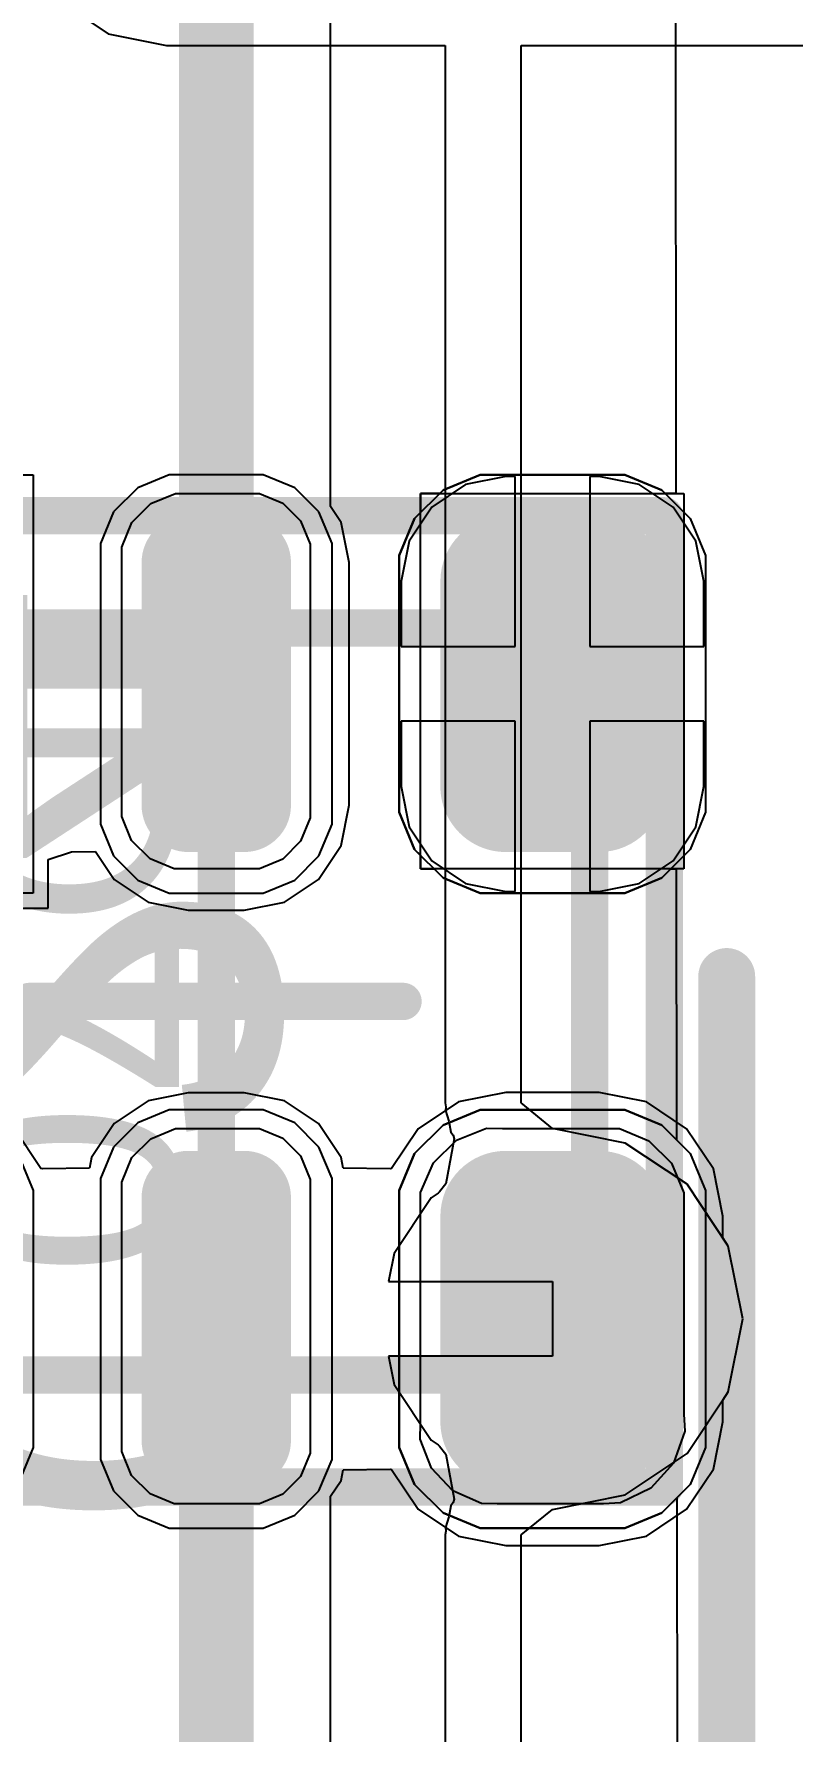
# Model space of a CAD drawing. Header units: inches. Extents: x -27 to 142, y -1 to 42.
# Drawn here: x 92.345 to 94.375, y 10.38 to 14.923 of the extents above; entities that cross this region are included whole.
import ezdxf

# ---------------------------------------------------------------- set-up
doc = ezdxf.new("R2010")
doc.units = ezdxf.units.IN
for name, color, linetype in [('Bottom Layer', 5, 'Continuous'), ('Bottom Overlay', 54, 'Continuous'), ('Mechanical 13', 56, 'Continuous'), ('Mechanical 15', 56, 'Continuous'), ('Top Layer', 1, 'Continuous'), ('Top Overlay', 2, 'Continuous'), ('Top Paste', 8, 'Continuous'), ('Top Solder', 216, 'Continuous'), ('Via Holes', 16, 'Continuous')]:
    doc.layers.add(name, color=color, linetype=linetype)
doc.styles.add('Arial', font='', dxfattribs={"height": 0.2})
doc.styles.get('Arial').set_extended_font_data('Arial')

# ---------------------------------------------------------------- blocks, each defined once
blk = doc.blocks.new('JS102011SAQN_B_764')
at = {"layer": 'Bottom Overlay'}
blk.add_lwpolyline([(4.5, 1.8, 0.1524, 0.1524, 0), (4.5, -1.8, 0.1524, 0.1524, 0)], format="xyseb", dxfattribs=at)
blk.add_lwpolyline([(4.4619, -1.8, 0.0762, 0.0762, 1), (4.5381, -1.8, 0.0762, 0.0762, 1)], format="xyseb", close=True, dxfattribs=at)
blk = doc.blocks.new('APA_RGB_LED_2020_842')
at = {"layer": 'Top Layer'}
h = blk.add_hatch(color=1, dxfattribs=at)
edge = h.paths.add_edge_path()
edge.add_arc((-1.125, 1.025), 0.125, 90, 180)
edge.add_line((-1.25, 1.025), (-1.25, 0.775))
edge.add_arc((-1.125, 0.775), 0.125, 180, 270)
edge.add_line((-1.125, 0.65), (-0.575, 0.65))
edge.add_arc((-0.575, 0.775), 0.125, 270, 360)
edge.add_line((-0.45, 0.775), (-0.45, 1.025))
edge.add_arc((-0.575, 1.025), 0.125, 0, 90)
edge.add_line((-0.575, 1.15), (-1.125, 1.15))
h = blk.add_hatch(color=1, dxfattribs=at)
edge = h.paths.add_edge_path()
edge.add_arc((0.575, 1.025), 0.125, 90, 180)
edge.add_line((0.45, 1.025), (0.45, 0.775))
edge.add_arc((0.575, 0.775), 0.125, 180, 270)
edge.add_line((0.575, 0.65), (1.125, 0.65))
edge.add_arc((1.125, 0.775), 0.125, 270, 360)
edge.add_line((1.25, 0.775), (1.25, 1.025))
edge.add_arc((1.125, 1.025), 0.125, 0, 90)
edge.add_line((1.125, 1.15), (0.575, 1.15))
h = blk.add_hatch(color=1, dxfattribs=at)
edge = h.paths.add_edge_path()
edge.add_arc((-1.175, 0.075), 0.075, 90, 180)
edge.add_line((-1.25, 0.075), (-1.25, -0.075))
edge.add_arc((-1.175, -0.075), 0.075, 180, 270)
edge.add_line((-1.175, -0.15), (-0.525, -0.15))
edge.add_arc((-0.525, -0.075), 0.075, 270, 360)
edge.add_line((-0.45, -0.075), (-0.45, 0.075))
edge.add_arc((-0.525, 0.075), 0.075, 0, 90)
edge.add_line((-0.525, 0.15), (-1.175, 0.15))
h = blk.add_hatch(color=1, dxfattribs=at)
edge = h.paths.add_edge_path()
edge.add_arc((0.525, 0.075), 0.075, 90, 180)
edge.add_line((0.45, 0.075), (0.45, -0.075))
edge.add_arc((0.525, -0.075), 0.075, 180, 270)
edge.add_line((0.525, -0.15), (1.175, -0.15))
edge.add_arc((1.175, -0.075), 0.075, 270, 360)
edge.add_line((1.25, -0.075), (1.25, 0.075))
edge.add_arc((1.175, 0.075), 0.075, 0, 90)
edge.add_line((1.175, 0.15), (0.525, 0.15))
blk.add_hatch(color=1, dxfattribs=at).paths.add_polyline_path([(-1.25, -0.65), (-0.45, -0.65), (-0.45, -1.15), (-1.25, -1.15)])
h = blk.add_hatch(color=1, dxfattribs=at)
edge = h.paths.add_edge_path()
edge.add_arc((0.575, -0.775), 0.125, 90, 180)
edge.add_line((0.45, -0.775), (0.45, -1.025))
edge.add_arc((0.575, -1.025), 0.125, 180, 270)
edge.add_line((0.575, -1.15), (1.125, -1.15))
edge.add_arc((1.125, -1.025), 0.125, 270, 360)
edge.add_line((1.25, -1.025), (1.25, -0.775))
edge.add_arc((1.125, -0.775), 0.125, 0, 90)
edge.add_line((1.125, -0.65), (0.575, -0.65))
at = {"layer": 'Top Paste'}
h = blk.add_hatch(color=8, dxfattribs=at)
edge = h.paths.add_edge_path()
edge.add_arc((-1.125, 1.025), 0.125, 90, 180)
edge.add_line((-1.25, 1.025), (-1.25, 0.775))
edge.add_arc((-1.125, 0.775), 0.125, 180, 270)
edge.add_line((-1.125, 0.65), (-0.575, 0.65))
edge.add_arc((-0.575, 0.775), 0.125, 270, 360)
edge.add_line((-0.45, 0.775), (-0.45, 1.025))
edge.add_arc((-0.575, 1.025), 0.125, 0, 90)
edge.add_line((-0.575, 1.15), (-1.125, 1.15))
h = blk.add_hatch(color=8, dxfattribs=at)
edge = h.paths.add_edge_path()
edge.add_arc((0.575, 1.025), 0.125, 90, 180)
edge.add_line((0.45, 1.025), (0.45, 0.775))
edge.add_arc((0.575, 0.775), 0.125, 180, 270)
edge.add_line((0.575, 0.65), (1.125, 0.65))
edge.add_arc((1.125, 0.775), 0.125, 270, 360)
edge.add_line((1.25, 0.775), (1.25, 1.025))
edge.add_arc((1.125, 1.025), 0.125, 0, 90)
edge.add_line((1.125, 1.15), (0.575, 1.15))
h = blk.add_hatch(color=8, dxfattribs=at)
edge = h.paths.add_edge_path()
edge.add_arc((-1.175, 0.075), 0.075, 90, 180)
edge.add_line((-1.25, 0.075), (-1.25, -0.075))
edge.add_arc((-1.175, -0.075), 0.075, 180, 270)
edge.add_line((-1.175, -0.15), (-0.525, -0.15))
edge.add_arc((-0.525, -0.075), 0.075, 270, 360)
edge.add_line((-0.45, -0.075), (-0.45, 0.075))
edge.add_arc((-0.525, 0.075), 0.075, 0, 90)
edge.add_line((-0.525, 0.15), (-1.175, 0.15))
h = blk.add_hatch(color=8, dxfattribs=at)
edge = h.paths.add_edge_path()
edge.add_arc((0.525, 0.075), 0.075, 90, 180)
edge.add_line((0.45, 0.075), (0.45, -0.075))
edge.add_arc((0.525, -0.075), 0.075, 180, 270)
edge.add_line((0.525, -0.15), (1.175, -0.15))
edge.add_arc((1.175, -0.075), 0.075, 270, 360)
edge.add_line((1.25, -0.075), (1.25, 0.075))
edge.add_arc((1.175, 0.075), 0.075, 0, 90)
edge.add_line((1.175, 0.15), (0.525, 0.15))
blk.add_hatch(color=8, dxfattribs=at).paths.add_polyline_path([(-1.25, -0.65), (-0.45, -0.65), (-0.45, -1.15), (-1.25, -1.15)])
h = blk.add_hatch(color=8, dxfattribs=at)
edge = h.paths.add_edge_path()
edge.add_arc((0.575, -0.775), 0.125, 90, 180)
edge.add_line((0.45, -0.775), (0.45, -1.025))
edge.add_arc((0.575, -1.025), 0.125, 180, 270)
edge.add_line((0.575, -1.15), (1.125, -1.15))
edge.add_arc((1.125, -1.025), 0.125, 270, 360)
edge.add_line((1.25, -1.025), (1.25, -0.775))
edge.add_arc((1.125, -0.775), 0.125, 0, 90)
edge.add_line((1.125, -0.65), (0.575, -0.65))
at = {"layer": 'Top Solder'}
h = blk.add_hatch(color=216, dxfattribs=at)
edge = h.paths.add_edge_path()
edge.add_arc((-1.125, 1.025), 0.175, 90, 180)
edge.add_line((-1.3, 1.025), (-1.3, 0.775))
edge.add_arc((-1.125, 0.775), 0.175, 180, 270)
edge.add_line((-1.125, 0.6), (-0.575, 0.6))
edge.add_arc((-0.575, 0.775), 0.175, 270, 360)
edge.add_line((-0.4, 0.775), (-0.4, 1.025))
edge.add_arc((-0.575, 1.025), 0.175, 0, 90)
edge.add_line((-0.575, 1.2), (-1.125, 1.2))
h = blk.add_hatch(color=216, dxfattribs=at)
edge = h.paths.add_edge_path()
edge.add_arc((0.575, 1.025), 0.175, 90, 180)
edge.add_line((0.4, 1.025), (0.4, 0.775))
edge.add_arc((0.575, 0.775), 0.175, 180, 270)
edge.add_line((0.575, 0.6), (1.125, 0.6))
edge.add_arc((1.125, 0.775), 0.175, 270, 360)
edge.add_line((1.3, 0.775), (1.3, 1.025))
edge.add_arc((1.125, 1.025), 0.175, 0, 90)
edge.add_line((1.125, 1.2), (0.575, 1.2))
h = blk.add_hatch(color=216, dxfattribs=at)
edge = h.paths.add_edge_path()
edge.add_arc((-1.175, 0.075), 0.125, 90, 180)
edge.add_line((-1.3, 0.075), (-1.3, -0.075))
edge.add_arc((-1.175, -0.075), 0.125, 180, 270)
edge.add_line((-1.175, -0.2), (-0.525, -0.2))
edge.add_arc((-0.525, -0.075), 0.125, 270, 360)
edge.add_line((-0.4, -0.075), (-0.4, 0.075))
edge.add_arc((-0.525, 0.075), 0.125, 0, 90)
edge.add_line((-0.525, 0.2), (-1.175, 0.2))
h = blk.add_hatch(color=216, dxfattribs=at)
edge = h.paths.add_edge_path()
edge.add_arc((0.525, 0.075), 0.125, 90, 180)
edge.add_line((0.4, 0.075), (0.4, -0.075))
edge.add_arc((0.525, -0.075), 0.125, 180, 270)
edge.add_line((0.525, -0.2), (1.175, -0.2))
edge.add_arc((1.175, -0.075), 0.125, 270, 360)
edge.add_line((1.3, -0.075), (1.3, 0.075))
edge.add_arc((1.175, 0.075), 0.125, 0, 90)
edge.add_line((1.175, 0.2), (0.525, 0.2))
blk.add_hatch(color=216, dxfattribs=at).paths.add_polyline_path([(-1.3, -0.6), (-0.4, -0.6), (-0.4, -1.2), (-1.3, -1.2)])
h = blk.add_hatch(color=216, dxfattribs=at)
edge = h.paths.add_edge_path()
edge.add_arc((0.575, -0.775), 0.175, 90, 180)
edge.add_line((0.4, -0.775), (0.4, -1.025))
edge.add_arc((0.575, -1.025), 0.175, 180, 270)
edge.add_line((0.575, -1.2), (1.125, -1.2))
edge.add_arc((1.125, -1.025), 0.175, 270, 360)
edge.add_line((1.3, -1.025), (1.3, -0.775))
edge.add_arc((1.125, -0.775), 0.175, 0, 90)
edge.add_line((1.125, -0.6), (0.575, -0.6))
at = {"layer": 'Mechanical 13'}
for points in [[(1, 1, 0.1, 0.1, 0), (-1, 1, 0.1, 0.1, 0)], [(-1, -1, 0.1, 0.1, 0), (-1, 1, 0.1, 0.1, 0)], [(1, -1, 0.1, 0.1, 0), (1, 1, 0.1, 0.1, 0)], [(1, -1, 0.1, 0.1, 0), (-1, -1, 0.1, 0.1, 0)]]:
    blk.add_lwpolyline(points, format="xyseb", dxfattribs=at)
for points in [[(-1.025, 1, 0.05, 0.05, 1), (-0.975, 1, 0.05, 0.05, 1)], [(-1.025, 1, 0.05, 0.05, 1), (-0.975, 1, 0.05, 0.05, 1)], [(0.975, 1, 0.05, 0.05, 1), (1.025, 1, 0.05, 0.05, 1)], [(0.975, 1, 0.05, 0.05, 1), (1.025, 1, 0.05, 0.05, 1)], [(-1.025, -1, 0.05, 0.05, 1), (-0.975, -1, 0.05, 0.05, 1)], [(-1.025, -1, 0.05, 0.05, 1), (-0.975, -1, 0.05, 0.05, 1)], [(0.975, -1, 0.05, 0.05, 1), (1.025, -1, 0.05, 0.05, 1)], [(0.975, -1, 0.05, 0.05, 1), (1.025, -1, 0.05, 0.05, 1)]]:
    blk.add_lwpolyline(points, format="xyseb", close=True, dxfattribs=at)
at = {"layer": 'Mechanical 15'}
for points in [[(-1.3, -1.2, 0.1, 0.1, 0), (-1.3, 1.2, 0.1, 0.1, 0)], [(1.3, 1.2, 0.1, 0.1, 0), (-1.3, 1.2, 0.1, 0.1, 0)], [(1.3, -1.2, 0.1, 0.1, 0), (1.3, 1.2, 0.1, 0.1, 0)], [(0, -0.5, 0.1, 0.1, 0), (0, 0.5, 0.1, 0.1, 0)], [(0.5, 0, 0.1, 0.1, 0), (-0.5, 0, 0.1, 0.1, 0)], [(1.3, -1.2, 0.1, 0.1, 0), (-1.3, -1.2, 0.1, 0.1, 0)]]:
    blk.add_lwpolyline(points, format="xyseb", dxfattribs=at)
for points in [[(-1.325, 1.2, 0.05, 0.05, 1), (-1.275, 1.2, 0.05, 0.05, 1)], [(-1.325, 1.2, 0.05, 0.05, 1), (-1.275, 1.2, 0.05, 0.05, 1)], [(1.275, 1.2, 0.05, 0.05, 1), (1.325, 1.2, 0.05, 0.05, 1)], [(1.275, 1.2, 0.05, 0.05, 1), (1.325, 1.2, 0.05, 0.05, 1)], [(-0.025, 0.5, 0.05, 0.05, 1), (0.025, 0.5, 0.05, 0.05, 1)], [(-0.525, 0, 0.05, 0.05, 1), (-0.475, 0, 0.05, 0.05, 1)], [(0.475, 0, 0.05, 0.05, 1), (0.525, 0, 0.05, 0.05, 1)], [(-0.025, -0.5, 0.05, 0.05, 1), (0.025, -0.5, 0.05, 0.05, 1)], [(-1.325, -1.2, 0.05, 0.05, 1), (-1.275, -1.2, 0.05, 0.05, 1)], [(-1.325, -1.2, 0.05, 0.05, 1), (-1.275, -1.2, 0.05, 0.05, 1)], [(1.275, -1.2, 0.05, 0.05, 1), (1.325, -1.2, 0.05, 0.05, 1)], [(1.275, -1.2, 0.05, 0.05, 1), (1.325, -1.2, 0.05, 0.05, 1)]]:
    blk.add_lwpolyline(points, format="xyseb", close=True, dxfattribs=at)
at = {"layer": 'Top Overlay'}
for p, q in [((-1.2929, 1.2689), (-1.1937, 1.31)), ((-1.1937, 1.31), (-1.14, 1.31)), ((-1.14, 1.31), (-1.14, 1.31)), ((-1.14, 1.31), (-0.56, 1.31)), ((-0.56, 1.31), (-0.5063, 1.31)), ((-0.5063, 1.31), (-0.4071, 1.2689)), ((0.4071, 1.2689), (0.5063, 1.31)), ((0.5063, 1.31), (0.56, 1.31)), ((0.56, 1.31), (0.56, 1.31)), ((0.56, 1.31), (1.14, 1.31)), ((1.14, 1.31), (1.1937, 1.31)), ((1.1937, 1.31), (1.2929, 1.2689)), ((-1.3689, 1.1929), (-1.2929, 1.2689)), ((-0.4071, 1.2689), (-0.3311, 1.1929)), ((0.3311, 1.1929), (0.4071, 1.2689)), ((1.2929, 1.2689), (1.3689, 1.1929)), ((-1.41, 1.0937), (-1.3689, 1.1929)), ((-0.3311, 1.1929), (-0.29, 1.0937)), ((0.29, 1.0937), (0.3311, 1.1929)), ((1.3689, 1.1929), (1.41, 1.0937)), ((-1.41, 1.04), (-1.41, 1.0937)), ((-0.29, 1.0937), (-0.29, 1.04)), ((0.29, 1.04), (0.29, 1.0937)), ((1.41, 1.0937), (1.41, 1.04)), ((-1.41, 0.76), (-1.41, 1.04)), ((-0.29, 1.04), (-0.29, 1.04)), ((-0.29, 1.04), (-0.29, 0.76)), ((0.29, 0.76), (0.29, 1.04)), ((1.41, 1.04), (1.41, 1.04)), ((1.41, 1.04), (1.41, 0.76)), ((-1.41, 0.76), (-1.41, 0.76)), ((-1.41, 0.7063), (-1.41, 0.76)), ((-0.29, 0.76), (-0.29, 0.7063)), ((0.29, 0.76), (0.29, 0.76)), ((0.29, 0.7063), (0.29, 0.76)), ((1.41, 0.76), (1.41, 0.7063)), ((-1.3689, 0.6071), (-1.41, 0.7063)), ((-0.29, 0.7063), (-0.3311, 0.6071)), ((0.3311, 0.6071), (0.29, 0.7063)), ((1.41, 0.7063), (1.3689, 0.6071)), ((-1.2929, 0.5311), (-1.3689, 0.6071)), ((-0.3311, 0.6071), (-0.4071, 0.5311)), ((0.4071, 0.5311), (0.3311, 0.6071)), ((1.3689, 0.6071), (1.2929, 0.5311)), ((-1.1937, 0.49), (-1.2929, 0.5311)), ((-0.4071, 0.5311), (-0.5063, 0.49)), ((0.5063, 0.49), (0.4071, 0.5311)), ((1.2929, 0.5311), (1.1937, 0.49)), ((-1.14, 0.49), (-1.1937, 0.49)), ((-0.56, 0.49), (-1.14, 0.49)), ((-0.5063, 0.49), (-0.56, 0.49)), ((-0.56, 0.49), (-0.56, 0.49)), ((0.56, 0.49), (0.5063, 0.49)), ((1.14, 0.49), (0.56, 0.49)), ((1.1937, 0.49), (1.14, 0.49)), ((1.14, 0.49), (1.14, 0.49)), ((-1.3103, 0.275), (-1.375, 0.2103)), ((-1.2258, 0.31), (-1.3103, 0.275)), ((-1.18, 0.31), (-1.2258, 0.31)), ((-0.52, 0.31), (-1.18, 0.31)), ((-0.4742, 0.31), (-0.52, 0.31)), ((-0.52, 0.31), (-0.52, 0.31)), ((-0.3897, 0.275), (-0.4742, 0.31)), ((-0.325, 0.2103), (-0.3897, 0.275)), ((0.3897, 0.275), (0.325, 0.2103)), ((0.4743, 0.31), (0.3897, 0.275)), ((0.52, 0.31), (0.4743, 0.31)), ((1.18, 0.31), (0.52, 0.31)), ((1.2258, 0.31), (1.18, 0.31)), ((1.18, 0.31), (1.18, 0.31)), ((1.3103, 0.275), (1.2258, 0.31)), ((1.375, 0.2103), (1.3103, 0.275)), ((-1.375, 0.2103), (-1.41, 0.1257)), ((-0.29, 0.1257), (-0.325, 0.2103)), ((0.325, 0.2103), (0.29, 0.1257)), ((1.41, 0.1257), (1.375, 0.2103)), ((-1.41, 0.1257), (-1.41, 0.08)), ((-0.29, 0.08), (-0.29, 0.1257)), ((0.29, 0.1257), (0.29, 0.08)), ((1.41, 0.08), (1.41, 0.1257)), ((-1.41, 0.08), (-1.41, -0.08)), ((-1.41, 0.08), (-1.41, 0.08)), ((-0.29, -0.08), (-0.29, 0.08)), ((0.29, 0.08), (0.29, -0.08)), ((0.29, 0.08), (0.29, 0.08)), ((1.41, -0.08), (1.41, 0.08)), ((-1.41, -0.08), (-1.41, -0.1258)), ((-0.29, -0.1258), (-0.29, -0.08)), ((-0.29, -0.08), (-0.29, -0.08)), ((0.29, -0.08), (0.29, -0.1258)), ((1.41, -0.1258), (1.41, -0.08)), ((1.41, -0.08), (1.41, -0.08)), ((-1.41, -0.1258), (-1.375, -0.2103)), ((-0.325, -0.2103), (-0.29, -0.1258)), ((0.29, -0.1258), (0.325, -0.2103)), ((1.375, -0.2103), (1.41, -0.1258)), ((-1.375, -0.2103), (-1.3103, -0.275)), ((-0.3897, -0.275), (-0.325, -0.2103)), ((0.325, -0.2103), (0.3897, -0.275)), ((1.3103, -0.275), (1.375, -0.2103)), ((-1.3103, -0.275), (-1.2258, -0.31)), ((-1.2258, -0.31), (-1.18, -0.31)), ((-1.18, -0.31), (-1.18, -0.31)), ((-1.18, -0.31), (-0.52, -0.31)), ((-0.52, -0.31), (-0.4742, -0.31)), ((-0.4742, -0.31), (-0.3897, -0.275)), ((0.3897, -0.275), (0.4743, -0.31)), ((0.4743, -0.31), (0.52, -0.31)), ((0.52, -0.31), (0.52, -0.31)), ((0.52, -0.31), (1.18, -0.31)), ((1.18, -0.31), (1.2258, -0.31)), ((1.2258, -0.31), (1.3103, -0.275)), ((-1.41, -1.31), (-1.41, -0.49)), ((-1.41, -0.49), (-0.29, -0.49)), ((-0.29, -0.49), (-0.29, -1.31)), ((0.4071, -0.5311), (0.5063, -0.49)), ((0.5063, -0.49), (0.56, -0.49)), ((0.56, -0.49), (0.56, -0.49)), ((0.56, -0.49), (1.14, -0.49)), ((1.14, -0.49), (1.1937, -0.49)), ((1.1937, -0.49), (1.2929, -0.5311)), ((0.3311, -0.6071), (0.4071, -0.5311)), ((1.2929, -0.5311), (1.3689, -0.6071)), ((0.29, -0.7063), (0.3311, -0.6071)), ((1.3689, -0.6071), (1.41, -0.7063)), ((0.29, -0.76), (0.29, -0.7063)), ((1.41, -0.7063), (1.41, -0.76)), ((0.29, -1.04), (0.29, -0.76)), ((1.41, -0.76), (1.41, -0.76)), ((1.41, -0.76), (1.41, -1.04)), ((0.29, -1.04), (0.29, -1.04)), ((0.29, -1.0937), (0.29, -1.04)), ((1.41, -1.04), (1.41, -1.0937)), ((0.3311, -1.1929), (0.29, -1.0937)), ((1.41, -1.0937), (1.3689, -1.1929)), ((0.4071, -1.2689), (0.3311, -1.1929)), ((1.3689, -1.1929), (1.2929, -1.2689)), ((0.5063, -1.31), (0.4071, -1.2689)), ((1.2929, -1.2689), (1.1937, -1.31)), ((-0.29, -1.31), (-1.41, -1.31)), ((0.56, -1.31), (0.5063, -1.31)), ((1.14, -1.31), (0.56, -1.31)), ((1.1937, -1.31), (1.14, -1.31)), ((1.14, -1.31), (1.14, -1.31))]:
    blk.add_line(p, q, dxfattribs=at)
at = {"layer": 'Mechanical 15', "style": 'Arial'}
blk.add_text('D70', height=0.6, dxfattribs=at).set_placement((-0.8, -0.7))

msp = doc.modelspace()

# ---------------------------------------------------------------- hatches: boundary and pattern name
at = {"layer": 'Bottom Layer'}
h = msp.add_hatch(color=5, dxfattribs=at)
edge = h.paths.add_edge_path()
edge.add_arc((93.7333, 11.4833), 0.3, 0, 360)
at = {"layer": 'Top Layer'}
h = msp.add_hatch(color=1, dxfattribs=at)
edge = h.paths.add_edge_path()
edge.add_arc((93.7333, 11.4833), 0.3, 0, 360)
at = {"layer": 'Via Holes'}
h = msp.add_hatch(color=7, dxfattribs=at)
edge = h.paths.add_edge_path()
edge.add_arc((93.7333, 11.4833), 0.15, 0, 360)

# ---------------------------------------------------------------- linework, layer by layer
at = {"layer": 'Bottom Layer'}
for p, q in [((92.4116, 15.0116), (92.5439, 14.9232)), ((92.5439, 14.9232), (92.7, 14.8922)), ((92.7, 14.8922), (92.7, 14.8922)), ((92.7, 14.8922), (93.4461, 14.8922)), ((93.4461, 14.8922), (93.4461, 12.0615)), ((93.65, 12.0615), (93.65, 14.8922)), ((93.65, 14.8922), (96.8765, 14.8922)), ((93.4461, 12.0615), (93.4481, 12.0515)), ((93.4481, 12.0515), (93.4471, 12.0415)), ((93.4471, 12.0415), (93.4558, 12.0128)), ((93.7333, 11.9931), (93.65, 12.0615)), ((93.4558, 12.0128), (93.4616, 11.9834)), ((93.4702, 11.9653), (93.4481, 11.8451)), ((93.4616, 11.9834), (93.4672, 11.975)), ((93.4672, 11.975), (93.4702, 11.9653)), ((93.9284, 11.9543), (93.7333, 11.9931)), ((94.0938, 11.8438), (93.9284, 11.9543)), ((93.4278, 11.8204), (93.4089, 11.8077)), ((93.4311, 11.8239), (93.4278, 11.8204)), ((93.4481, 11.8451), (93.4311, 11.8239)), ((94.2043, 11.6784), (94.0938, 11.8438)), ((93.4089, 11.8077), (93.3094, 11.6589)), ((94.2431, 11.4833), (94.2043, 11.6784)), ((93.3094, 11.6589), (93.2944, 11.5833)), ((93.2944, 11.5833), (93.7333, 11.5833)), ((93.7333, 11.5833), (93.7333, 11.3833)), ((94.2043, 11.2882), (94.2431, 11.4833)), ((93.7333, 11.3833), (93.2944, 11.3833)), ((93.2944, 11.3833), (93.3094, 11.3077)), ((93.3094, 11.3077), (93.4089, 11.1589)), ((94.0938, 11.1228), (94.2043, 11.2882)), ((93.4089, 11.1589), (93.4278, 11.1462)), ((93.4278, 11.1462), (93.4311, 11.1427)), ((93.4311, 11.1427), (93.4481, 11.1215)), ((93.4481, 11.1215), (93.4702, 11.0013)), ((93.9284, 11.0123), (94.0938, 11.1228)), ((93.4702, 11.0013), (93.4672, 10.9916)), ((93.7333, 10.9735), (93.9284, 11.0123)), ((93.4558, 10.9538), (93.4471, 10.9251)), ((93.4616, 10.9832), (93.4558, 10.9538)), ((93.4672, 10.9916), (93.4616, 10.9832)), ((93.65, 10.9051), (93.7333, 10.9735)), ((93.4481, 10.9151), (93.4461, 10.9051)), ((93.4461, 10.9051), (93.4461, 9.9)), ((93.4471, 10.9251), (93.4481, 10.9151)), ((93.65, 9.9), (93.65, 10.9051))]:
    msp.add_line(p, q, dxfattribs=at)
at = {"layer": 'Top Layer'}
for p, q in [((93.1392, 13.6578), (93.1392, 15.8422)), ((93.6083, 13.7387), (93.501, 13.7173)), ((93.6333, 13.7387), (93.6083, 13.7387)), ((93.6333, 13.2833), (93.6333, 13.7387)), ((93.8583, 13.7387), (93.8333, 13.7387)), ((93.8333, 13.7387), (93.8333, 13.2833)), ((93.9656, 13.7173), (93.8583, 13.7387)), ((93.501, 13.7173), (93.41, 13.6566)), ((94.0566, 13.6566), (93.9656, 13.7173)), ((93.1673, 13.6156), (93.1392, 13.6578)), ((93.41, 13.6566), (93.3493, 13.5656)), ((94.1173, 13.5656), (94.0566, 13.6566)), ((93.1887, 13.5083), (93.1673, 13.6156)), ((93.3493, 13.5656), (93.3279, 13.4583)), ((94.1387, 13.4583), (94.1173, 13.5656)), ((93.1887, 12.8583), (93.1887, 13.5083)), ((93.3279, 13.4583), (93.3279, 13.2833)), ((94.1387, 13.2833), (94.1387, 13.4583)), ((93.3279, 13.2833), (93.6333, 13.2833)), ((93.8333, 13.2833), (94.1387, 13.2833)), ((93.6333, 13.0833), (93.3279, 13.0833)), ((93.3279, 13.0833), (93.3279, 12.9083)), ((93.6333, 12.6279), (93.6333, 13.0833)), ((94.1387, 13.0833), (93.8333, 13.0833)), ((93.8333, 13.0833), (93.8333, 12.6279)), ((94.1387, 12.9083), (94.1387, 13.0833)), ((93.3279, 12.9083), (93.3493, 12.801)), ((94.1173, 12.801), (94.1387, 12.9083)), ((93.1673, 12.751), (93.1887, 12.8583)), ((93.3493, 12.801), (93.41, 12.71)), ((94.0566, 12.71), (94.1173, 12.801)), ((92.3833, 12.7134), (92.4453, 12.7335)), ((92.4453, 12.7335), (92.5103, 12.7345)), ((92.5103, 12.7345), (92.56, 12.66)), ((93.1066, 12.66), (93.1673, 12.751)), ((92.3833, 12.5833), (92.3833, 12.7134)), ((93.41, 12.71), (93.501, 12.6493)), ((93.9656, 12.6493), (94.0566, 12.71)), ((92.56, 12.66), (92.651, 12.5993)), ((93.0156, 12.5993), (93.1066, 12.66)), ((93.501, 12.6493), (93.6083, 12.6279)), ((93.8583, 12.6279), (93.9656, 12.6493)), ((92.651, 12.5993), (92.7583, 12.5779)), ((92.9083, 12.5779), (93.0156, 12.5993)), ((93.6083, 12.6279), (93.6333, 12.6279)), ((93.8333, 12.6279), (93.8583, 12.6279)), ((91.4833, 12.5833), (92.3833, 12.5833)), ((92.7583, 12.5779), (92.9083, 12.5779)), ((92.7583, 12.0887), (92.651, 12.0673)), ((92.9083, 12.0887), (92.7583, 12.0887)), ((93.0156, 12.0673), (92.9083, 12.0887)), ((93.6083, 12.0897), (93.4815, 12.0644)), ((93.8583, 12.0897), (93.6083, 12.0897)), ((93.9851, 12.0644), (93.8583, 12.0897)), ((92.651, 12.0673), (92.56, 12.0066)), ((93.1066, 12.0066), (93.0156, 12.0673)), ((93.4815, 12.0644), (93.374, 11.9926)), ((94.0926, 11.9926), (93.9851, 12.0644)), ((92.56, 12.0066), (92.4993, 11.9156)), ((93.1673, 11.9156), (93.1066, 12.0066)), ((92.3639, 11.886), (92.2926, 11.9926)), ((93.374, 11.9926), (93.3027, 11.886)), ((94.1644, 11.8851), (94.0926, 11.9926)), ((92.4993, 11.9156), (92.4936, 11.887)), ((93.173, 11.887), (93.1673, 11.9156)), ((92.3681, 11.8852), (92.3639, 11.886)), ((92.4936, 11.887), (92.3681, 11.8852)), ((93.2985, 11.8852), (93.173, 11.887)), ((93.3027, 11.886), (93.2985, 11.8852)), ((94.1897, 11.7583), (94.1644, 11.8851)), ((94.1897, 11.7003), (94.1897, 11.7583)), ((94.2043, 11.6784), (94.1897, 11.7003)), ((94.2431, 11.4833), (94.2043, 11.6784)), ((94.2043, 11.2882), (94.2431, 11.4833)), ((94.1897, 11.2663), (94.2043, 11.2882)), ((94.1897, 11.2083), (94.1897, 11.2663)), ((94.1644, 11.0815), (94.1897, 11.2083)), ((93.1392, 11.0088), (93.1673, 11.051)), ((93.1673, 11.051), (93.173, 11.0796)), ((93.173, 11.0796), (93.2985, 11.0814)), ((93.2985, 11.0814), (93.3027, 11.0806)), ((93.3027, 11.0806), (93.374, 10.974)), ((94.0926, 10.974), (94.1644, 11.0815)), ((93.1392, 8.8245), (93.1392, 11.0088)), ((93.374, 10.974), (93.4815, 10.9022)), ((93.9851, 10.9022), (94.0926, 10.974)), ((93.4815, 10.9022), (93.6083, 10.8769)), ((93.6083, 10.8769), (93.8583, 10.8769)), ((93.8583, 10.8769), (93.9851, 10.9022))]:
    msp.add_line(p, q, dxfattribs=at)
for points in [[(92.8333, 13.1833, 0.2, 0.2, 0), (92.8333, 16.3167, 0.2, 0.2, 0)], [(92.8333, 8.35, 0.2, 0.2, 0), (92.8333, 11.4833, 0.2, 0.2, 0)]]:
    msp.add_lwpolyline(points, format="xyseb", dxfattribs=at)
for points in [[(92.7833, 13.1833, 0.1, 0.1, 1), (92.8833, 13.1833, 0.1, 0.1, 1)], [(92.7833, 11.4833, 0.1, 0.1, 1), (92.8833, 11.4833, 0.1, 0.1, 1)]]:
    msp.add_lwpolyline(points, format="xyseb", close=True, dxfattribs=at)
at = {"layer": 'Top Overlay'}
for p, q in [((94.0619, 15.8335), (94.0641, 13.6933)), ((92.7075, 13.7433), (92.623, 13.7083)), ((92.959, 13.7433), (92.7075, 13.7433)), ((93.0436, 13.7083), (92.959, 13.7433)), ((93.5396, 13.7433), (93.4404, 13.7022)), ((93.927, 13.7433), (93.5396, 13.7433)), ((94.0262, 13.7022), (93.927, 13.7433)), ((92.623, 13.7083), (92.5583, 13.6436)), ((92.658, 13.6659), (92.7242, 13.6933)), ((92.7242, 13.6933), (92.76, 13.6933)), ((92.76, 13.6933), (92.76, 13.6933)), ((92.76, 13.6933), (92.915, 13.6933)), ((92.915, 13.6933), (92.9488, 13.6933)), ((92.9488, 13.6933), (93.0113, 13.6674)), ((93.1083, 13.6436), (93.0436, 13.7083)), ((93.38, 12.6883), (93.38, 13.6933)), ((93.38, 13.6933), (94.085, 13.6933)), ((93.4315, 13.6933), (93.38, 13.6933)), ((93.38, 13.6933), (93.38, 13.6418)), ((93.4404, 13.7022), (93.4315, 13.6933)), ((94.0351, 13.6933), (94.0262, 13.7022)), ((94.0641, 13.6933), (94.0351, 13.6933)), ((94.085, 13.6933), (94.085, 12.6883)), ((92.5583, 13.6436), (92.5233, 13.5591)), ((92.6074, 13.6153), (92.658, 13.6659)), ((93.0113, 13.6674), (93.0591, 13.6196)), ((93.1433, 13.5591), (93.1083, 13.6436)), ((93.38, 13.6418), (93.3644, 13.6262)), ((92.58, 13.5491), (92.6074, 13.6153)), ((93.0591, 13.6196), (93.085, 13.5571)), ((93.3644, 13.6262), (93.3233, 13.527)), ((92.5233, 13.5591), (92.5233, 13.5133)), ((92.58, 13.5133), (92.58, 13.5491)), ((93.085, 13.5571), (93.085, 13.5233)), ((93.1433, 13.5133), (93.1433, 13.5591)), ((92.5233, 13.5133), (92.5233, 12.8533)), ((92.58, 12.8633), (92.58, 13.5133)), ((93.085, 13.5233), (93.085, 13.5233)), ((93.085, 13.5233), (93.085, 12.8583)), ((93.1433, 12.8533), (93.1433, 13.5133)), ((93.3233, 13.527), (93.3233, 13.4733)), ((93.3233, 13.4733), (93.3233, 12.8933)), ((92.58, 12.8285), (92.58, 12.8633)), ((92.58, 12.8633), (92.58, 12.8633)), ((93.085, 12.8583), (93.085, 12.8245)), ((93.3233, 12.8933), (93.3233, 12.8396)), ((92.5233, 12.8533), (92.5233, 12.8075)), ((92.6066, 12.7642), (92.58, 12.8285)), ((93.085, 12.8245), (93.0591, 12.762)), ((93.1433, 12.8075), (93.1433, 12.8533)), ((93.3233, 12.8396), (93.3644, 12.7404)), ((92.5233, 12.8075), (92.5583, 12.723)), ((93.1083, 12.723), (93.1433, 12.8075)), ((92.5583, 12.723), (92.623, 12.6583)), ((92.6559, 12.7149), (92.6066, 12.7642)), ((93.0591, 12.762), (93.0113, 12.7142)), ((93.0436, 12.6583), (93.1083, 12.723)), ((93.3644, 12.7404), (93.38, 12.7248)), ((93.38, 12.7248), (93.38, 12.6883)), ((92.7202, 12.6883), (92.6559, 12.7149)), ((92.755, 12.6883), (92.7202, 12.6883)), ((92.915, 12.6883), (92.755, 12.6883)), ((92.9488, 12.6883), (92.915, 12.6883)), ((92.915, 12.6883), (92.915, 12.6883)), ((93.0113, 12.7142), (92.9488, 12.6883)), ((94.085, 12.6883), (93.38, 12.6883)), ((93.38, 12.6883), (93.4165, 12.6883)), ((93.4165, 12.6883), (93.4404, 12.6644)), ((94.0262, 12.6644), (94.0501, 12.6883)), ((94.0501, 12.6883), (94.0651, 12.6883)), ((94.0651, 12.6883), (94.0658, 11.9626)), ((92.623, 12.6583), (92.7075, 12.6233)), ((92.959, 12.6233), (93.0436, 12.6583)), ((93.4404, 12.6644), (93.5396, 12.6233)), ((93.927, 12.6233), (94.0262, 12.6644)), ((92.7075, 12.6233), (92.959, 12.6233)), ((93.5396, 12.6233), (93.927, 12.6233)), ((92.7075, 12.0433), (92.623, 12.0083)), ((92.959, 12.0433), (92.7075, 12.0433)), ((93.0436, 12.0083), (92.959, 12.0433)), ((93.5396, 12.0433), (93.4404, 12.0022)), ((93.927, 12.0433), (93.5396, 12.0433)), ((94.0262, 12.0022), (93.927, 12.0433)), ((92.623, 12.0083), (92.5583, 11.9436)), ((93.1083, 11.9436), (93.0436, 12.0083)), ((93.4404, 12.0022), (93.3644, 11.9262)), ((93.4764, 11.9616), (93.5568, 11.9938)), ((93.5568, 11.9938), (93.6, 11.9932)), ((94.0658, 11.9626), (94.0262, 12.0022)), ((92.6074, 11.9153), (92.658, 11.9659)), ((92.658, 11.9659), (92.7242, 11.9933)), ((92.7242, 11.9933), (92.76, 11.9933)), ((92.76, 11.9933), (92.76, 11.9933)), ((92.76, 11.9933), (92.915, 11.9933)), ((92.915, 11.9933), (92.9488, 11.9933)), ((92.9488, 11.9933), (93.0113, 11.9674)), ((93.0113, 11.9674), (93.0591, 11.9196)), ((93.4145, 11.9011), (93.4764, 11.9616)), ((93.6, 11.9932), (93.6, 11.9933)), ((93.6, 11.9933), (93.87, 11.9933)), ((93.87, 11.9933), (93.9128, 11.9933)), ((93.9128, 11.9933), (93.9918, 11.9606)), ((93.9918, 11.9606), (94.0523, 11.9001)), ((92.5583, 11.9436), (92.5233, 11.859)), ((92.58, 11.8491), (92.6074, 11.9153)), ((93.0591, 11.9196), (93.085, 11.8571)), ((93.1433, 11.859), (93.1083, 11.9436)), ((93.3644, 11.9262), (93.3233, 11.827)), ((92.5233, 11.859), (92.5233, 11.8133)), ((93.1433, 11.8133), (93.1433, 11.859)), ((93.3805, 11.8216), (93.4145, 11.9011)), ((94.0523, 11.9001), (94.085, 11.8211)), ((92.5233, 11.8133), (92.5233, 11.1533)), ((92.58, 11.8133), (92.58, 11.8491)), ((92.58, 11.1633), (92.58, 11.8133)), ((93.085, 11.8571), (93.085, 11.8233)), ((93.085, 11.8233), (93.085, 11.8233)), ((93.085, 11.8233), (93.085, 11.1583)), ((93.1433, 11.1533), (93.1433, 11.8133)), ((93.3233, 11.827), (93.3233, 11.7733)), ((93.38, 11.7783), (93.3805, 11.8216)), ((94.085, 11.8211), (94.085, 11.7783)), ((93.3233, 11.7733), (93.3233, 11.1933)), ((93.38, 11.2033), (93.38, 11.7783)), ((94.085, 11.7783), (94.085, 11.7783)), ((94.085, 11.7783), (94.085, 11.2283)), ((94.085, 11.2283), (94.0875, 11.183)), ((93.3233, 11.1933), (93.3233, 11.1396)), ((93.379, 11.1615), (93.38, 11.2033)), ((93.38, 11.2033), (93.38, 11.2033)), ((94.0875, 11.183), (94.0575, 11.0975)), ((92.5233, 11.1533), (92.5233, 11.1075)), ((92.58, 11.1285), (92.58, 11.1633)), ((92.58, 11.1633), (92.58, 11.1633)), ((93.085, 11.1583), (93.085, 11.1245)), ((93.1433, 11.1075), (93.1433, 11.1533)), ((93.3233, 11.1396), (93.3644, 11.0404)), ((93.4092, 11.0836), (93.379, 11.1615)), ((92.5233, 11.1075), (92.5583, 11.023)), ((92.6066, 11.0642), (92.58, 11.1285)), ((93.085, 11.1245), (93.0591, 11.062)), ((93.1083, 11.023), (93.1433, 11.1075)), ((94.0575, 11.0975), (93.997, 11.03)), ((92.6559, 11.0149), (92.6066, 11.0642)), ((93.0591, 11.062), (93.0113, 11.0142)), ((93.3644, 11.0404), (93.4404, 10.9644)), ((93.4668, 11.0231), (93.4092, 11.0836)), ((92.5583, 11.023), (92.623, 10.9583)), ((92.7202, 10.9883), (92.6559, 11.0149)), ((93.0113, 11.0142), (92.9488, 10.9883)), ((93.0436, 10.9583), (93.1083, 11.023)), ((93.5432, 10.9893), (93.4668, 11.0231)), ((93.997, 11.03), (93.9153, 10.9908)), ((94.0262, 10.9644), (94.0668, 11.0049)), ((94.0668, 11.0049), (94.0689, 8.86)), ((92.623, 10.9583), (92.7075, 10.9233)), ((92.755, 10.9883), (92.7202, 10.9883)), ((92.915, 10.9883), (92.755, 10.9883)), ((92.9488, 10.9883), (92.915, 10.9883)), ((92.915, 10.9883), (92.915, 10.9883)), ((92.959, 10.9233), (93.0436, 10.9583)), ((93.4404, 10.9644), (93.5396, 10.9233)), ((93.585, 10.9883), (93.5432, 10.9893)), ((93.87, 10.9883), (93.585, 10.9883)), ((93.9153, 10.9908), (93.87, 10.9883)), ((93.87, 10.9883), (93.87, 10.9883)), ((93.927, 10.9233), (94.0262, 10.9644)), ((92.7075, 10.9233), (92.959, 10.9233)), ((93.5396, 10.9233), (93.927, 10.9233))]:
    msp.add_line(p, q, dxfattribs=at)

# ---------------------------------------------------------------- block references
for name, p, rotation in [('JS102011SAQN_B_764', (98.7, 10.6), 180), ('APA_RGB_LED_2020_842', (92.8333, 12.3333), 270)]:
    msp.add_blockref(name, p, dxfattribs=dict(rotation=rotation))

# ---------------------------------------------------------------- texts
at = {"layer": 'Bottom Overlay', "style": 'Arial', "text_generation_flag": 2}
msp.add_text('C24', height=1, rotation=270, dxfattribs=at).set_placement((92, 10.9))

doc.saveas('drawing.dxf')
